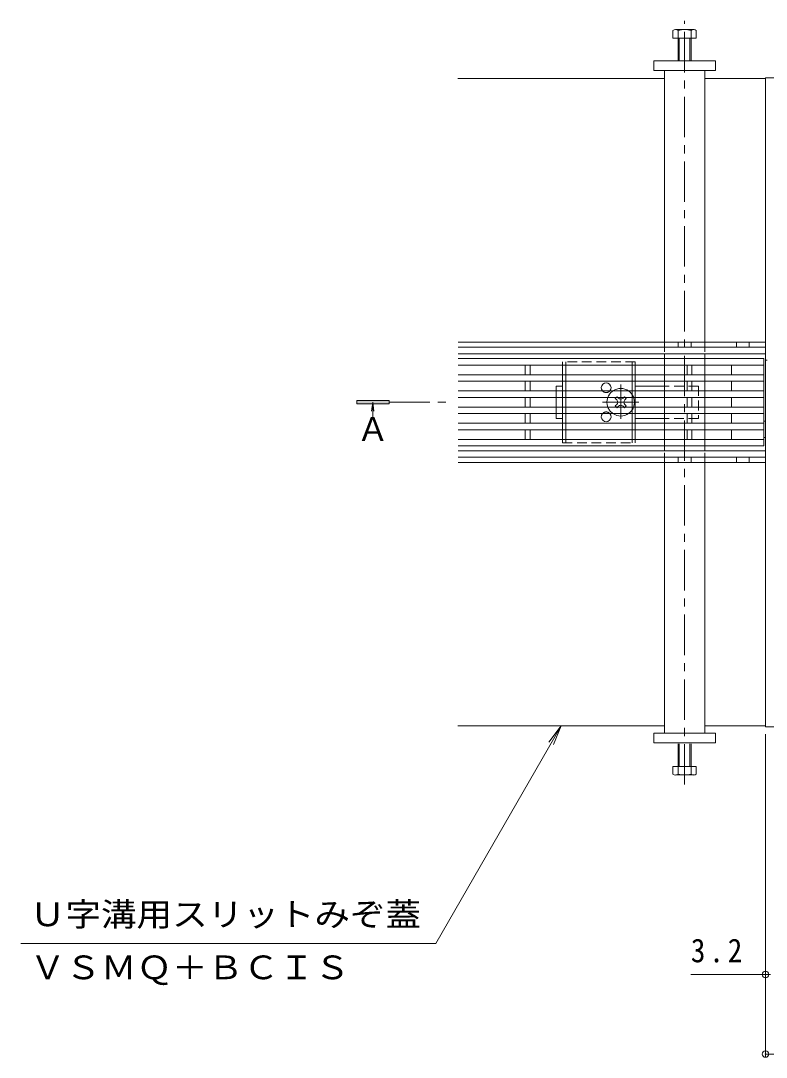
# Model space of a CAD drawing. Units: millimetres at full size, sheet at 1:5; details may follow other scales. Extents: x -1741 to 1924, y -1327 to 1336.
# Drawn here: x -1741 to -1280, y -47 to 594 of the extents above; entities that cross this region are included whole.
import ezdxf
from ezdxf.enums import TextEntityAlignment as Align

# ---------------------------------------------------------------- set-up
doc = ezdxf.new("R2010")
doc.units = ezdxf.units.MM
doc.header["$LTSCALE"] = 5
doc.header["$PDMODE"] = 32
doc.header["$PDSIZE"] = 4
doc.linetypes.add('CHAIN1', pattern=[8, 5, -1, 1, -1])
doc.linetypes.add('DASHED1', pattern=[1.8, 1.2, -0.6])
for name, color, linetype, lineweight in [('4-0_OUTLINE-0', 7, 'Continuous', 5), ('4-2_A_避難通路', 3, 'Continuous', 5), ('4-4_0108_天井情報・�', 7, 'Continuous', 5), ('4-5_0055_アルミ建具_', 7, 'Continuous', 5)]:
    doc.layers.add(name, color=color, linetype=linetype, lineweight=lineweight)
doc.styles.add('ＭＳ ゴシック', font='')
doc.styles.get('ＭＳ ゴシック').set_extended_font_data('MS Gothic')

msp = doc.modelspace()

# ---------------------------------------------------------------- linework, layer by layer
at = {"layer": '4-0_OUTLINE-0', "color": 4, "linetype": 'CHAIN1'}
msp.add_line((-1330.214, 121.574), (-1330.214, 593.527), dxfattribs=at)
at = {"layer": '4-0_OUTLINE-0', "color": 2}
for p, q in [((-1337.414, 587.487), (-1337.414, 582.787)), ((-1324.35, 588.087), (-1335.55, 588.087)), ((-1334.214, 587.487), (-1334.214, 568.787)), ((-1326.214, 568.787), (-1326.214, 587.487)), ((-1323.014, 582.787), (-1323.014, 587.487)), ((-1337.414, 582.787), (-1323.014, 582.787)), ((-1333.514, 582.787), (-1333.514, 568.787)), ((-1326.914, 568.787), (-1326.914, 582.787)), ((-1405.714, 380.788), (-1405.714, 374.788)), ((-1403.714, 380.788), (-1403.714, 374.788)), ((-1362.714, 380.788), (-1362.714, 374.788)), ((-1360.714, 380.788), (-1360.714, 374.788)), ((-1405.714, 370.788), (-1405.714, 364.788)), ((-1403.714, 370.788), (-1403.714, 364.788)), ((-1362.714, 370.788), (-1362.714, 364.788)), ((-1360.714, 370.788), (-1360.714, 364.788)), ((-1405.714, 360.788), (-1405.714, 354.788)), ((-1403.714, 360.788), (-1403.714, 354.788)), ((-1362.714, 360.788), (-1362.714, 354.788)), ((-1360.714, 360.788), (-1360.714, 354.788)), ((-1405.714, 350.788), (-1405.714, 344.788)), ((-1403.714, 350.788), (-1403.714, 344.788)), ((-1362.714, 350.788), (-1362.714, 344.788)), ((-1360.714, 350.788), (-1360.714, 344.788)), ((-1405.714, 340.788), (-1405.714, 334.788)), ((-1403.714, 340.788), (-1403.714, 334.788)), ((-1362.714, 340.788), (-1362.714, 334.788)), ((-1360.714, 340.788), (-1360.714, 334.788)), ((-1334.214, 128.087), (-1334.214, 146.787)), ((-1333.514, 132.787), (-1333.514, 146.787)), ((-1326.914, 146.787), (-1326.914, 132.787)), ((-1326.214, 146.787), (-1326.214, 128.087)), ((-1337.414, 132.787), (-1323.014, 132.787)), ((-1337.414, 128.087), (-1337.414, 132.787)), ((-1323.014, 132.787), (-1323.014, 128.087)), ((-1324.35, 127.487), (-1335.55, 127.487))]:
    msp.add_line(p, q, dxfattribs=at)
at = {"layer": '4-0_OUTLINE-0'}
for p, q in [((-1342.714, 557.787), (-1470.523, 557.787)), ((-1342.714, 390.987), (-1342.714, 562.787)), ((-1317.714, 562.787), (-1317.714, 390.987)), ((-1280.214, 557.787), (-1317.714, 557.787)), ((-682.214, 558.287), (-1280.214, 558.287)), ((-1280.214, 157.287), (-1280.214, 558.287)), ((-1280.214, 394.988), (-1470.214, 394.988)), ((-1280.214, 391.788), (-1470.214, 391.788)), ((-1334.214, 394.988), (-1334.214, 391.788)), ((-1326.214, 394.988), (-1326.214, 391.788)), ((-1298.214, 394.988), (-1298.214, 391.788)), ((-1290.214, 394.988), (-1290.214, 391.788)), ((-1280.214, 387.788), (-1470.214, 387.788)), ((-1342.714, 387.788), (-1342.714, 384.788)), ((-1317.714, 387.788), (-1317.714, 384.788)), ((-1342.714, 380.788), (-1342.714, 374.788)), ((-1317.714, 380.788), (-1317.714, 374.788)), ((-1279.214, 383.788), (-1280.214, 383.788)), ((-1409.714, 367.788), (-1405.714, 367.788)), ((-1409.714, 364.788), (-1409.714, 367.788)), ((-1342.714, 367.788), (-1360.714, 367.788)), ((-1342.714, 370.788), (-1342.714, 364.788)), ((-1317.714, 370.788), (-1317.714, 364.788)), ((-1409.714, 354.788), (-1409.714, 360.788)), ((-1373.072, 360.086), (-1372.012, 361.146)), ((-1372.188, 359.202), (-1373.072, 360.086)), ((-1371.128, 360.262), (-1372.012, 361.146)), ((-1368.299, 360.262), (-1367.415, 361.146)), ((-1367.415, 361.146), (-1366.355, 360.086)), ((-1367.239, 359.202), (-1366.355, 360.086)), ((-1342.714, 360.788), (-1342.714, 354.788)), ((-1317.714, 360.788), (-1317.714, 354.788)), ((-1372.188, 356.373), (-1373.072, 355.49)), ((-1372.012, 354.429), (-1373.072, 355.49)), ((-1371.128, 355.313), (-1372.012, 354.429)), ((-1368.299, 355.313), (-1367.415, 354.429)), ((-1366.355, 355.49), (-1367.415, 354.429)), ((-1367.239, 356.373), (-1366.355, 355.49)), ((-1409.714, 350.788), (-1409.714, 347.788)), ((-1405.714, 347.788), (-1409.714, 347.788)), ((-1360.714, 347.788), (-1342.714, 347.788)), ((-1342.714, 350.788), (-1342.714, 344.788)), ((-1317.714, 350.788), (-1317.714, 344.788)), ((-1280.214, 346.088), (-1281.214, 346.088)), ((-1342.714, 340.788), (-1342.714, 334.788)), ((-1317.714, 340.788), (-1317.714, 334.788)), ((-1281.214, 336.088), (-1280.214, 336.088)), ((-1280.214, 327.788), (-1470.214, 327.788)), ((-1342.714, 330.788), (-1342.714, 327.788)), ((-1317.714, 330.788), (-1317.714, 327.788)), ((-1280.214, 323.788), (-1470.214, 323.788)), ((-1280.214, 320.588), (-1470.214, 320.588)), ((-1342.714, 153.287), (-1342.714, 324.587)), ((-1334.214, 320.588), (-1334.214, 323.788)), ((-1326.214, 320.588), (-1326.214, 323.788)), ((-1317.714, 324.587), (-1317.714, 153.287)), ((-1298.214, 320.588), (-1298.214, 323.788)), ((-1290.214, 320.588), (-1290.214, 323.788)), ((-1342.714, 157.787), (-1470.523, 157.787)), ((-1280.214, 157.787), (-1317.714, 157.787)), ((-682.214, 157.287), (-1280.214, 157.287))]:
    msp.add_line(p, q, dxfattribs=at)
at = {"layer": '4-0_OUTLINE-0', "linetype": 'DASHED1'}
for p, q in [((-1342.714, 394.988), (-1342.714, 387.788)), ((-1317.714, 394.988), (-1317.714, 387.788)), ((-1342.714, 384.788), (-1342.714, 380.788)), ((-1317.714, 384.788), (-1317.714, 380.788)), ((-1342.714, 374.788), (-1342.714, 370.788)), ((-1317.714, 374.788), (-1317.714, 370.788)), ((-1321.714, 367.788), (-1342.714, 367.788)), ((-1409.714, 364.788), (-1409.714, 360.788)), ((-1342.714, 364.788), (-1342.714, 360.788)), ((-1317.714, 364.788), (-1317.714, 360.788)), ((-1409.714, 354.788), (-1409.714, 350.788)), ((-1342.714, 354.788), (-1342.714, 350.788)), ((-1317.714, 354.788), (-1317.714, 350.788)), ((-1342.714, 344.788), (-1342.714, 340.788)), ((-1317.714, 344.788), (-1317.714, 340.788)), ((-1342.714, 334.788), (-1342.714, 330.788)), ((-1317.714, 334.788), (-1317.714, 330.788)), ((-1342.714, 320.588), (-1342.714, 327.788)), ((-1317.714, 320.588), (-1317.714, 327.788))]:
    msp.add_line(p, q, dxfattribs=at)
at = {"layer": '4-0_OUTLINE-0', "color": 2, "linetype": 'DASHED1'}
for p, q in [((-1360.714, 382.788), (-1405.714, 382.788)), ((-1405.714, 380.788), (-1405.714, 382.788)), ((-1403.714, 380.788), (-1403.714, 382.788)), ((-1362.714, 380.788), (-1362.714, 382.788)), ((-1360.714, 380.788), (-1360.714, 382.788)), ((-1405.714, 374.788), (-1405.714, 370.788)), ((-1403.714, 374.788), (-1403.714, 370.788)), ((-1362.714, 374.788), (-1362.714, 370.788)), ((-1360.714, 374.788), (-1360.714, 370.788)), ((-1405.714, 364.788), (-1405.714, 360.788)), ((-1403.714, 364.788), (-1403.714, 360.788)), ((-1362.714, 364.788), (-1362.714, 360.788)), ((-1360.714, 364.788), (-1360.714, 360.788)), ((-1405.714, 354.788), (-1405.714, 350.788)), ((-1403.714, 354.788), (-1403.714, 350.788)), ((-1362.714, 354.788), (-1362.714, 350.788)), ((-1360.714, 354.788), (-1360.714, 350.788)), ((-1405.714, 344.788), (-1405.714, 340.788)), ((-1403.714, 344.788), (-1403.714, 340.788)), ((-1362.714, 344.788), (-1362.714, 340.788)), ((-1360.714, 344.788), (-1360.714, 340.788)), ((-1405.714, 334.788), (-1405.714, 332.788)), ((-1403.714, 334.788), (-1403.714, 332.788)), ((-1362.714, 334.788), (-1362.714, 332.788)), ((-1360.714, 334.788), (-1360.714, 332.788)), ((-1405.714, 332.788), (-1360.714, 332.788))]:
    msp.add_line(p, q, dxfattribs=at)
at = {"layer": '4-0_OUTLINE-0', "linetype": 'CHAIN1'}
for p, q in [((-1369.714, 347.603), (-1369.714, 368.859)), ((-1358.456, 357.788), (-1381.065, 357.788))]:
    msp.add_line(p, q, dxfattribs=at)
at = {"layer": '4-0_OUTLINE-0'}
for points in [[(-1349.214, 562.787), (-1311.214, 562.787), (-1311.214, 568.787), (-1349.214, 568.787)], [(-1349.214, 153.287), (-1311.214, 153.287), (-1311.214, 147.287), (-1349.214, 147.287)]]:
    msp.add_lwpolyline(points, close=True, dxfattribs=at)
at = {"layer": '4-0_OUTLINE-0', "linetype": 'DASHED1'}
msp.add_lwpolyline([(-1321.714, 367.788), (-1321.714, 347.788), (-1342.714, 347.788)], dxfattribs=at)
at = {"layer": '4-0_OUTLINE-0', "color": 2}
for centre, radius, start, end in [((-1335.814, 585.712), 2.39, 47.9749, 132.0251), ((-1330.214, 574.679), 13.418, 72.65606, 107.34394), ((-1324.614, 585.712), 2.39, 47.9749, 132.0251), ((-1335.814, 129.863), 2.39, 227.9749, 312.0251), ((-1330.214, 140.895), 13.418, 252.65606, 287.34394), ((-1324.614, 129.863), 2.39, 227.9749, 312.0251)]:
    msp.add_arc(centre, radius, start, end, dxfattribs=at)
at = {"layer": '4-0_OUTLINE-0'}
for centre, radius, start, end in [((-1378.714, 366.788), 3, 318.19021, 221.80979), ((-1369.714, 357.788), 8.5, 55.43992, 124.56008), ((-1369.714, 357.788), 8.5, 159.33253, 200.66717), ((-1373.603, 357.788), 2, 315, 45), ((-1369.714, 361.677), 2, 225, 315), ((-1365.824, 357.788), 2, 135, 225), ((-1369.714, 357.788), 8.5, 339.33283, 20.66747), ((-1369.714, 353.899), 2, 45, 135), ((-1378.714, 348.788), 3, 138.18916, 41.81084), ((-1369.714, 357.788), 8.5, 235.43943, 304.56057)]:
    msp.add_arc(centre, radius, start, end, dxfattribs=at)
at = {"layer": '4-0_OUTLINE-0', "linetype": 'DASHED1'}
for centre, radius, start, end in [((-1378.714, 366.788), 3, 221.80979, 318.19021), ((-1369.714, 357.788), 8.5, 124.56008, 159.33253), ((-1369.714, 357.788), 8.5, 20.66747, 55.43992), ((-1369.714, 357.788), 8.5, 200.66717, 235.43943), ((-1369.714, 357.788), 8.5, 304.56057, 339.33283), ((-1378.714, 348.788), 3, 41.81084, 138.18916)]:
    msp.add_arc(centre, radius, start, end, dxfattribs=at)
at = {"layer": '4-2_A_避難通路'}
for p, q in [((-1281.214, 384.788), (-1470.214, 384.788)), ((-1281.214, 330.788), (-1281.214, 384.788)), ((-1281.214, 380.788), (-1470.214, 380.788)), ((-1428.714, 380.788), (-1428.714, 374.788)), ((-1425.714, 380.788), (-1425.714, 374.788)), ((-1328.714, 380.788), (-1328.714, 374.788)), ((-1325.714, 380.788), (-1325.714, 374.788)), ((-1301.214, 380.788), (-1301.214, 374.788)), ((-1281.214, 374.788), (-1470.214, 374.788)), ((-1281.214, 370.788), (-1470.214, 370.788)), ((-1428.714, 370.788), (-1428.714, 364.788)), ((-1425.714, 370.788), (-1425.714, 364.788)), ((-1328.714, 370.788), (-1328.714, 364.788)), ((-1325.714, 370.788), (-1325.714, 364.788)), ((-1301.214, 370.788), (-1301.214, 364.788)), ((-1281.214, 364.788), (-1470.214, 364.788)), ((-1281.214, 360.788), (-1470.214, 360.788)), ((-1428.714, 360.788), (-1428.714, 354.788)), ((-1425.714, 360.788), (-1425.714, 354.788)), ((-1328.714, 360.788), (-1328.714, 354.788)), ((-1325.714, 360.788), (-1325.714, 354.788)), ((-1301.214, 360.788), (-1301.214, 354.788)), ((-1281.214, 354.788), (-1470.214, 354.788)), ((-1281.214, 350.788), (-1470.214, 350.788)), ((-1428.714, 350.788), (-1428.714, 344.788)), ((-1425.714, 350.788), (-1425.714, 344.788)), ((-1328.714, 350.788), (-1328.714, 344.788)), ((-1325.714, 350.788), (-1325.714, 344.788)), ((-1301.214, 350.788), (-1301.214, 344.788)), ((-1281.214, 344.788), (-1470.214, 344.788)), ((-1281.214, 340.788), (-1470.214, 340.788)), ((-1428.714, 340.788), (-1428.714, 334.788)), ((-1425.714, 340.788), (-1425.714, 334.788)), ((-1328.714, 340.788), (-1328.714, 334.788)), ((-1325.714, 340.788), (-1325.714, 334.788)), ((-1301.214, 340.788), (-1301.214, 334.788)), ((-1281.214, 334.788), (-1470.214, 334.788)), ((-1281.214, 330.788), (-1470.214, 330.788))]:
    msp.add_line(p, q, dxfattribs=at)
at = {"layer": '4-4_0108_天井情報・�'}
for p, q in [((-1280.214, -46.428), (-1280.214, 152.787)), ((-1280.214, 4.213), (-1326.346, 4.213)), ((-1277.014, 4.213), (-1280.214, 4.213)), ((-1280.214, -44.928), (-682.214, -44.928))]:
    msp.add_line(p, q, dxfattribs=at)
for p in [(-1280.214, 4.213), (-1280.214, -44.928)]:
    msp.add_point(p, dxfattribs=at)
at = {"layer": '4-5_0055_アルミ建具_', "color": 4}
for p, q in [((-1532.846, 358.787), (-1532.846, 356.787)), ((-1512.846, 358.787), (-1532.846, 358.787)), ((-1512.846, 356.787), (-1512.846, 358.787)), ((-1532.846, 356.787), (-1512.846, 356.787)), ((-1523.079, 357.787), (-1523.815, 352.202)), ((-1523.079, 357.787), (-1522.344, 352.202)), ((-1523.079, 357.787), (-1523.079, 348.384))]:
    msp.add_line(p, q, dxfattribs=at)
at = {"layer": '4-5_0055_アルミ建具_', "color": 4, "linetype": 'CHAIN1'}
msp.add_line((-1512.846, 357.787), (-1477.113, 357.787), dxfattribs=at)
at = {"layer": '4-5_0055_アルミ建具_'}
for p, q in [((-1406.464, 157.787), (-1484.121, 23.28)), ((-1406.464, 157.787), (-1414.073, 147.87)), ((-1406.464, 157.787), (-1411.247, 146.239)), ((-1740.73, 23.28), (-1484.121, 23.28))]:
    msp.add_line(p, q, dxfattribs=at)
at = {"layer": '4-5_0055_アルミ建具_', "color": 4}
msp.add_solid([(-1512.846, 358.787), (-1512.846, 356.787), (-1532.846, 358.787), (-1532.846, 356.787)], dxfattribs=at)

# ---------------------------------------------------------------- texts
at = {"layer": '4-4_0108_天井情報・�', "color": 2, "insert": (-1326.346, 11.513), "char_height": 14.66, "attachment_point": 7, "style": 'ＭＳ ゴシック'}
msp.add_mtext('\\T1.27;\\W0.9;3.2', dxfattribs=at)
at = {"layer": '4-5_0055_アルミ建具_', "color": 2, "style": 'ＭＳ ゴシック'}
msp.add_text('Ａ', height=14.66, dxfattribs=at).set_placement((-1533.001, 329.519), align=Align.BOTTOM_LEFT)
at = {"layer": '4-5_0055_アルミ建具_', "color": 2, "style": 'ＭＳ ゴシック', "width": 1.1}
for s, p in [('Ｕ字溝用スリットみぞ蓋', (-1735.11, 29.669)), ('ＶＳＭＱ＋ＢＣＩＳ', (-1735.11, -3.109))]:
    msp.add_text(s, height=14.66, dxfattribs=at).set_placement(p, align=Align.BOTTOM_LEFT)

doc.saveas('drawing.dxf')
